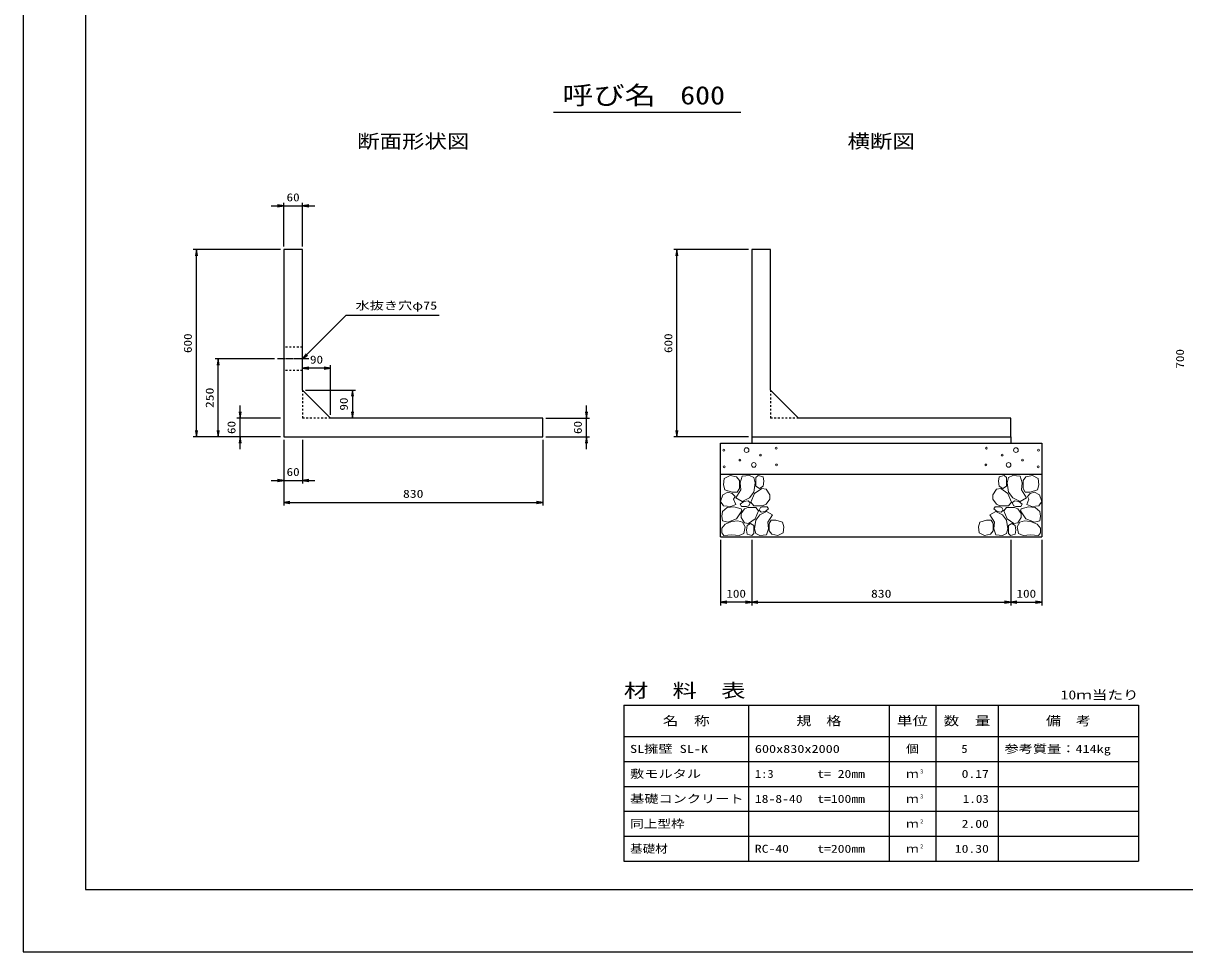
# Model space of a CAD drawing. Units: millimetres at full size; some dimension numbers follow another scale. Extents: x 0 to 8410, y 0 to 6466.
# Drawn here: x 0 to 3723, y 0 to 2975 of the extents above; entities that cross this region are included whole.
import ezdxf
from ezdxf.enums import TextEntityAlignment as Align

# ---------------------------------------------------------------- set-up
doc = ezdxf.new("R2010")
doc.units = ezdxf.units.MM
doc.linetypes.add('CHAIN', pattern=[18.5, 12, -1.5, 3.5, -1.5])
doc.linetypes.add('DASHED_SPACED', pattern=[12, 6, -6])
for name, color, linetype, lineweight in [('D-BMK', 2, 'CHAIN', 25), ('D-DCR-HCHn', 4, 'Continuous', 9), ('D-MTR-FRAM', 7, 'Continuous', 25), ('D-MTR-LINE', 7, 'Continuous', 25), ('D-STR-DIM', 7, 'Continuous', 25), ('D-STR-STRn', 1, 'Continuous', 25), ('D-STR-TXT', 7, 'Continuous', 25), ('D-TTL', 2, 'Continuous', 25), ('D-TTL-TXT', 7, 'Continuous', 25)]:
    doc.layers.add(name, color=color, linetype=linetype, lineweight=lineweight)
doc.layers.add('D-MTR', color=7, linetype='Continuous')
doc.layers.add('D-MTR-TXT', color=7, linetype='Continuous')
doc.styles.add('ＭＳ ゴシック', font='')
doc.styles.get('ＭＳ ゴシック').set_extended_font_data('MS Gothic')

# ---------------------------------------------------------------- blocks, each defined once
blk = doc.blocks.new('open_arrow')
at = {"color": 0, "linetype": 'Continuous', "lineweight": -2}
blk.add_lwpolyline([(7.5, 1.25), (0, 0), (7.5, -1.25)], dxfattribs=at)

msp = doc.modelspace()

# ---------------------------------------------------------------- linework, layer by layer
at = {"layer": 'D-BMK'}
msp.add_line((915, 1900), (815, 1900), dxfattribs=at)
at = {"layer": 'D-DCR-HCHn'}
for points in [[(2286.198, 1521.594), (2265.395, 1526.217), (2246.904, 1516.971), (2244.592, 1496.168), (2249.215, 1479.988), (2272.33, 1473.053), (2288.51, 1473.053), (2295.444, 1484.611), (2295.444, 1510.037)], [(2304.69, 1523.906), (2297.756, 1503.102), (2300.067, 1479.988), (2283.887, 1454.562), (2304.69, 1443.005), (2327.805, 1454.562), (2341.673, 1473.053), (2346.296, 1503.102), (2341.673, 1519.283), (2327.805, 1526.217)], [(2348.608, 1519.283), (2348.608, 1491.545), (2360.165, 1484.611), (2371.722, 1491.545), (2374.034, 1507.725), (2371.722, 1521.594), (2355.542, 1526.217)], [(3151.392, 1519.283), (3151.392, 1491.545), (3139.835, 1484.611), (3128.278, 1491.545), (3125.966, 1507.725), (3128.278, 1521.594), (3144.458, 1526.217)], [(3195.31, 1523.906), (3202.244, 1503.102), (3199.933, 1479.988), (3216.113, 1454.562), (3195.31, 1443.005), (3172.195, 1454.562), (3158.327, 1473.053), (3153.704, 1503.102), (3158.327, 1519.283), (3172.195, 1526.217)], [(3213.802, 1521.594), (3234.605, 1526.217), (3253.096, 1516.971), (3255.408, 1496.168), (3250.785, 1479.988), (3227.67, 1473.053), (3211.49, 1473.053), (3204.556, 1484.611), (3204.556, 1510.037)], [(2242.281, 1463.808), (2235.346, 1443.005), (2244.592, 1429.136), (2267.707, 1426.824), (2283.488, 1433.599), (2276.952, 1449.939), (2281.575, 1459.185), (2272.33, 1468.431), (2258.461, 1473.053)], [(2343.985, 1468.431), (2332.427, 1440.693), (2341.673, 1429.136), (2369.411, 1429.136), (2380.968, 1433.759), (2392.525, 1449.939), (2392.525, 1463.808), (2380.968, 1482.299), (2367.099, 1484.611)], [(3156.015, 1468.431), (3167.573, 1440.693), (3158.327, 1429.136), (3130.589, 1429.136), (3119.032, 1433.759), (3107.475, 1449.939), (3107.475, 1463.808), (3119.032, 1482.299), (3132.901, 1484.611)], [(3257.719, 1463.808), (3264.654, 1443.005), (3255.408, 1429.136), (3232.293, 1426.824), (3216.512, 1433.599), (3223.048, 1449.939), (3218.425, 1459.185), (3227.67, 1468.431), (3241.539, 1473.053)], [(2286.155, 1387.009), (2303.277, 1412.692), (2301.137, 1419.112), (2277.594, 1425.533), (2256.192, 1423.393), (2241.21, 1410.551), (2239.07, 1395.57), (2241.21, 1380.588), (2258.332, 1376.308)], [(2309.313, 1443.005), (2297.756, 1433.759), (2302.379, 1426.824), (2318.559, 1426.824), (2325.493, 1429.136), (2330.116, 1438.382), (2323.182, 1445.316)], [(2346.082, 1387.009), (2356.783, 1412.692), (2348.222, 1423.393), (2322.539, 1423.393), (2311.838, 1419.112), (2301.137, 1404.131), (2301.137, 1391.289), (2311.838, 1374.167), (2324.679, 1372.027)], [(2378.185, 1410.551), (2388.886, 1419.112), (2384.606, 1425.533), (2369.624, 1425.533), (2363.204, 1423.393), (2358.923, 1414.832), (2365.344, 1408.411)], [(3121.815, 1410.551), (3111.114, 1419.112), (3115.394, 1425.533), (3130.376, 1425.533), (3136.796, 1423.393), (3141.077, 1414.832), (3134.656, 1408.411)], [(3153.918, 1387.009), (3143.217, 1412.692), (3151.778, 1423.393), (3177.461, 1423.393), (3188.162, 1419.112), (3198.863, 1404.131), (3198.863, 1391.289), (3188.162, 1374.167), (3175.321, 1372.027)], [(3190.687, 1443.005), (3202.244, 1433.759), (3197.621, 1426.824), (3181.441, 1426.824), (3174.507, 1429.136), (3169.884, 1438.382), (3176.818, 1445.316)], [(3213.845, 1387.009), (3196.723, 1412.692), (3198.863, 1419.112), (3222.406, 1425.533), (3243.808, 1423.393), (3258.79, 1410.551), (3260.93, 1395.57), (3258.79, 1380.588), (3241.668, 1376.308)], [(2294.716, 1333.503), (2309.698, 1339.924), (2313.978, 1361.326), (2305.417, 1376.308), (2290.435, 1380.588), (2271.173, 1378.448), (2249.771, 1369.887), (2239.07, 1357.045), (2239.07, 1342.064), (2245.49, 1333.503), (2271.173, 1335.643)], [(2382.466, 1335.643), (2388.886, 1354.905), (2386.746, 1376.308), (2401.728, 1399.85), (2382.466, 1410.551), (2361.063, 1399.85), (2348.222, 1382.728), (2343.941, 1354.905), (2348.222, 1339.924), (2361.063, 1333.503)], [(2399.588, 1337.783), (2418.85, 1333.503), (2435.972, 1342.064), (2438.112, 1361.326), (2433.831, 1376.308), (2412.429, 1382.728), (2397.447, 1382.728), (2391.027, 1372.027), (2391.027, 1348.484)], [(3100.412, 1337.783), (3081.15, 1333.503), (3064.028, 1342.064), (3061.888, 1361.326), (3066.169, 1376.308), (3087.571, 1382.728), (3102.553, 1382.728), (3108.973, 1372.027), (3108.973, 1348.484)], [(3117.534, 1335.643), (3111.114, 1354.905), (3113.254, 1376.308), (3098.272, 1399.85), (3117.534, 1410.551), (3138.937, 1399.85), (3151.778, 1382.728), (3156.059, 1354.905), (3151.778, 1339.924), (3138.937, 1333.503)], [(3205.284, 1333.503), (3190.302, 1339.924), (3186.022, 1361.326), (3194.583, 1376.308), (3209.565, 1380.588), (3228.827, 1378.448), (3250.229, 1369.887), (3260.93, 1357.045), (3260.93, 1342.064), (3254.51, 1333.503), (3228.827, 1335.643)], [(2341.801, 1339.924), (2341.801, 1365.606), (2331.1, 1372.027), (2320.399, 1365.606), (2318.259, 1350.625), (2320.399, 1337.783), (2335.381, 1333.503)], [(3158.199, 1339.924), (3158.199, 1365.606), (3168.9, 1372.027), (3179.601, 1365.606), (3181.741, 1350.625), (3179.601, 1337.783), (3164.619, 1333.503)]]:
    msp.add_lwpolyline(points, close=True, dxfattribs=at)
for centre, radius in [((2245.727, 1607.43), 3), ((2318.336, 1607.43), 7.5), ((2413.131, 1613.481), 3), ((3086.869, 1613.481), 3), ((3181.664, 1607.43), 7.5), ((3254.273, 1607.43), 3), ((2297.292, 1575.761), 3), ((2341.664, 1559.97), 7.5), ((2362.708, 1591.639), 3), ((3137.292, 1591.639), 3), ((3158.336, 1559.97), 7.5), ((3202.708, 1575.761), 3), ((2246.869, 1553.919), 3), ((2414.273, 1559.97), 3), ((3085.727, 1559.97), 3), ((3253.131, 1553.919), 3)]:
    msp.add_circle(centre, radius, dxfattribs=at)
at = {"layer": 'D-MTR-FRAM'}
for p, q in [((1925, 790), (3575, 790)), ((1925, 790), (1925, 290)), ((3575, 790), (3575, 290)), ((1925, 290), (3575, 290))]:
    msp.add_line(p, q, dxfattribs=at)
at = {"layer": 'D-MTR-LINE'}
for p, q in [((2325, 790), (2325, 290)), ((2775, 790), (2775, 290)), ((2925, 790), (2925, 290)), ((3125, 790), (3125, 290)), ((1925, 690), (3575, 690)), ((1925, 610), (3575, 610)), ((1925, 530), (3575, 530)), ((1925, 450), (3575, 450)), ((1925, 370), (3575, 370))]:
    msp.add_line(p, q, dxfattribs=at)
at = {"layer": 'D-STR-DIM'}
for p, q in [((795, 2390), (935, 2390)), ((835, 2260), (835, 2400)), ((895, 2260), (895, 2400)), ((825, 2250), (545, 2250)), ((555, 1650), (555, 2250)), ((2325, 2250), (2085, 2250)), ((2095, 1650), (2095, 2250)), ((805, 1900), (615, 1900)), ((625, 1650), (625, 1900)), ((985, 1870), (895, 1870)), ((985, 1720), (985, 1880)), ((905, 1800), (1065, 1800)), ((1055, 1800), (1055, 1710)), ((695, 1610), (695, 1750)), ((1805, 1610), (1805, 1750)), ((825, 1710), (685, 1710)), ((1675, 1710), (1815, 1710)), ((825, 1650), (545, 1650)), ((825, 1650), (615, 1650)), ((825, 1650), (685, 1650)), ((835, 1640), (835, 1500)), ((835, 1640), (835, 1430)), ((895, 1640), (895, 1500)), ((1665, 1640), (1665, 1430)), ((1675, 1650), (1815, 1650)), ((2325, 1650), (2085, 1650)), ((795, 1510), (935, 1510)), ((835, 1440), (1665, 1440)), ((2235, 1320), (2235, 1110)), ((2335, 1320), (2335, 1110)), ((2335, 1320), (2335, 1110)), ((3165, 1320), (3165, 1110)), ((3165, 1320), (3165, 1110)), ((3265, 1320), (3265, 1110)), ((2335, 1120), (2235, 1120)), ((2335, 1120), (3165, 1120)), ((3165, 1120), (3265, 1120))]:
    msp.add_line(p, q, dxfattribs=at)
at = {"layer": 'D-STR-STRn'}
for p, q in [((835, 2250), (835, 1650)), ((895, 2250), (835, 2250)), ((895, 1800), (895, 2250)), ((2335, 2250), (2335, 1650)), ((2395, 2250), (2335, 2250)), ((2395, 1800), (2395, 2250)), ((895, 1800), (985, 1710)), ((2395, 1800), (2485, 1710)), ((1665, 1710), (985, 1710)), ((1665, 1650), (1665, 1710)), ((3165, 1710), (2485, 1710)), ((3165, 1650), (3165, 1710)), ((835, 1650), (1665, 1650)), ((2335, 1650), (3165, 1650)), ((2335, 1650), (2335, 1630)), ((3165, 1650), (3165, 1630)), ((2235, 1330), (2235, 1630)), ((2235, 1630), (3265, 1630)), ((3265, 1630), (3265, 1330)), ((2235, 1530), (3265, 1530)), ((2235, 1330), (3265, 1330))]:
    msp.add_line(p, q, dxfattribs=at)
at = {"layer": 'D-STR-STRn', "linetype": 'DASHED_SPACED'}
for p, q in [((895, 1937.5), (835, 1937.5)), ((895, 1862.5), (835, 1862.5))]:
    msp.add_line(p, q, dxfattribs=at)
at = {"layer": 'D-STR-STRn', "color": 2, "linetype": 'DASHED_SPACED'}
for p, q in [((895, 1800), (895, 1710)), ((2395, 1800), (2395, 1710)), ((985, 1710), (895, 1710)), ((2485, 1710), (2395, 1710))]:
    msp.add_line(p, q, dxfattribs=at)
at = {"layer": 'D-STR-TXT'}
msp.add_lwpolyline([(895, 1900), (1035, 2040), (1055, 2040), (1333.096, 2040)], dxfattribs=at)
at = {"layer": 'D-TTL'}
for points in [[(0, 0), (8410, 0), (8410, 5940), (0, 5940)], [(200, 200), (8210, 200), (8210, 5740), (200, 5740)]]:
    msp.add_lwpolyline(points, close=True, dxfattribs=at)
at = {"layer": 'D-TTL-TXT'}
msp.add_line((1700, 2690), (2300, 2690), dxfattribs=at)

# ---------------------------------------------------------------- block references
at = {"layer": 'D-STR-DIM', "xscale": 2.67, "yscale": 2.67}
for p, rotation in [((835, 2390), 180), ((555, 2250), 270), ((2095, 2250), 270), ((625, 1900), 270), ((985, 1870), 180), ((1055, 1800), 270), ((695, 1710), 90), ((1055, 1710), 90), ((1805, 1710), 90), ((555, 1650), 90), ((625, 1650), 90), ((695, 1650), 270), ((1805, 1650), 270), ((2095, 1650), 90), ((835, 1510), 180), ((1665, 1440), 180), ((2335, 1120), 180), ((3165, 1120), 180), ((3265, 1120), 180)]:
    msp.add_blockref('open_arrow', p, dxfattribs=dict(at, rotation=rotation))
for p in [(895, 2390), (895, 1870), (895, 1510), (835, 1440), (2235, 1120), (2335, 1120), (3165, 1120)]:
    msp.add_blockref('open_arrow', p, dxfattribs=at)
at = {"layer": 'D-STR-TXT', "xscale": 2.67, "yscale": 2.67, "rotation": 45}
msp.add_blockref('open_arrow', (895, 1900), dxfattribs=at)

# ---------------------------------------------------------------- texts
at = {"layer": 'D-MTR', "style": 'ＭＳ ゴシック', "width": 1.3}
msp.add_text('材\u3000料\u3000表', height=43.99, dxfattribs=at).set_placement((1925, 802), align=Align.BOTTOM_LEFT)
at = {"layer": 'D-MTR', "style": 'ＭＳ ゴシック', "width": 1.25}
msp.add_text('10ｍ当たり', height=29.33, dxfattribs=at).set_placement((3575, 799.667), align=Align.BOTTOM_RIGHT)
at = {"layer": 'D-MTR-TXT', "style": 'ＭＳ ゴシック'}
for s, height, width, p in [('名\u3000称', 29.33, 1.25, (2125, 740)), ('規\u3000格', 29.33, 1.2, (2550, 740)), ('単位', 29.33, 1.25, (2850, 740)), ('数\u3000量', 29.33, 1.25, (3025, 740)), ('備\u3000考', 29.33, 1.2, (3350, 740)), ('個', 25.66, 1.2, (2850, 650)), ('ｍ', 25.66, 1.15, (2850, 570)), ('ｍ', 25.66, 1.15, (2850, 490)), ('ｍ', 25.66, 1.15, (2850, 410)), ('ｍ', 25.66, 1.15, (2850, 330))]:
    msp.add_text(s, height=height, dxfattribs=dict(at, width=width)).set_placement(p, align=Align.MIDDLE_CENTER)
for s, width, p in [('SL擁壁 SL-K', 1.3, (1945, 650)), ('600x830x2000', 1.3, (2345, 650)), ('参考質量：414kg', 1.3, (3145, 650)), ('敷モルタル', 1.3, (1945, 570)), ('1:3', 1.15, (2345, 570)), ('t= 20mm', 1.25, (2545, 570)), ('基礎コンクリート', 1.3, (1945, 490)), ('18-8-40', 1.25, (2345, 490)), ('t=100mm', 1.25, (2545, 490)), ('同上型枠', 1.25, (1945, 410)), ('基礎材', 1.15, (1945, 330)), ('RC-40', 1.25, (2345, 330)), ('t=200mm', 1.25, (2545, 330))]:
    msp.add_text(s, height=25.66, dxfattribs=dict(at, width=width)).set_placement(p, align=Align.MIDDLE_LEFT)
for s, width, p in [('5', 1.15, (3026.777, 650)), ('0.17', 1.25, (3095, 570)), ('1.03', 1.2, (3095, 490)), ('2.00', 1.25, (3095, 410)), ('10.30', 1.25, (3095, 330))]:
    msp.add_text(s, height=25.66, dxfattribs=dict(at, width=width)).set_placement(p, align=Align.MIDDLE_RIGHT)
at = {"layer": 'D-MTR-TXT', "style": 'ＭＳ ゴシック', "width": 1.15}
for s, p in [('3', (2875, 567.667)), ('3', (2875, 487.667)), ('2', (2875, 407.667)), ('2', (2875, 327.667))]:
    msp.add_text(s, height=12.83, dxfattribs=at).set_placement(p, align=Align.BOTTOM_LEFT)
at = {"layer": 'D-STR-DIM', "style": 'ＭＳ ゴシック'}
for s, width, p in [('60', 1.2, (865, 2417.5)), ('90', 1.2, (940, 1897.5)), ('60', 1.2, (865, 1537.5)), ('830', 1.25, (1250, 1467.5)), ('100', 1.2, (2285, 1147.5)), ('830', 1.25, (2750, 1147.5)), ('100', 1.2, (3215, 1147.5))]:
    msp.add_text(s, height=25.66, dxfattribs=dict(at, width=width)).set_placement(p, align=Align.MIDDLE_CENTER)
for s, width, p in [('600', 1.2, (527.5, 1950)), ('600', 1.2, (2067.5, 1950)), ('700', 1.2, (3707.5, 1900)), ('250', 1.25, (597.5, 1775)), ('90', 1.2, (1027.5, 1755)), ('60', 1.2, (667.5, 1680)), ('60', 1.2, (1777.5, 1680))]:
    msp.add_text(s, height=25.66, rotation=90, dxfattribs=dict(at, width=width)).set_placement(p, align=Align.MIDDLE_CENTER)
at = {"layer": 'D-STR-TXT', "style": 'ＭＳ ゴシック', "width": 1.3}
msp.add_text('水抜き穴φ75', height=25.66, dxfattribs=at).set_placement((1065, 2050), align=Align.BOTTOM_LEFT)
at = {"layer": 'D-TTL-TXT', "style": 'ＭＳ ゴシック'}
for s, height, width, p in [('呼び名', 58.65, 1.25, (1877.5, 2697.5)), ('600', 58.65, 1.2, (2177.5, 2697.5)), ('断面形状図', 43.99, 1.2, (1250, 2562)), ('横断図', 43.99, 1.2, (2750, 2562))]:
    msp.add_text(s, height=height, dxfattribs=dict(at, width=width)).set_placement(p, align=Align.BOTTOM_CENTER)

doc.saveas('drawing.dxf')
